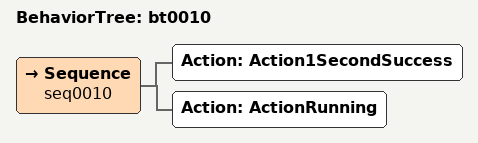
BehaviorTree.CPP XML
<root>

  <BehaviorTree ID="bt0010">
    <Sequence name="seq0010">
      <Action ID="Action1SecondSuccess" />
      <Action ID="ActionRunning" />
    </Sequence>
  </BehaviorTree>

</root>
